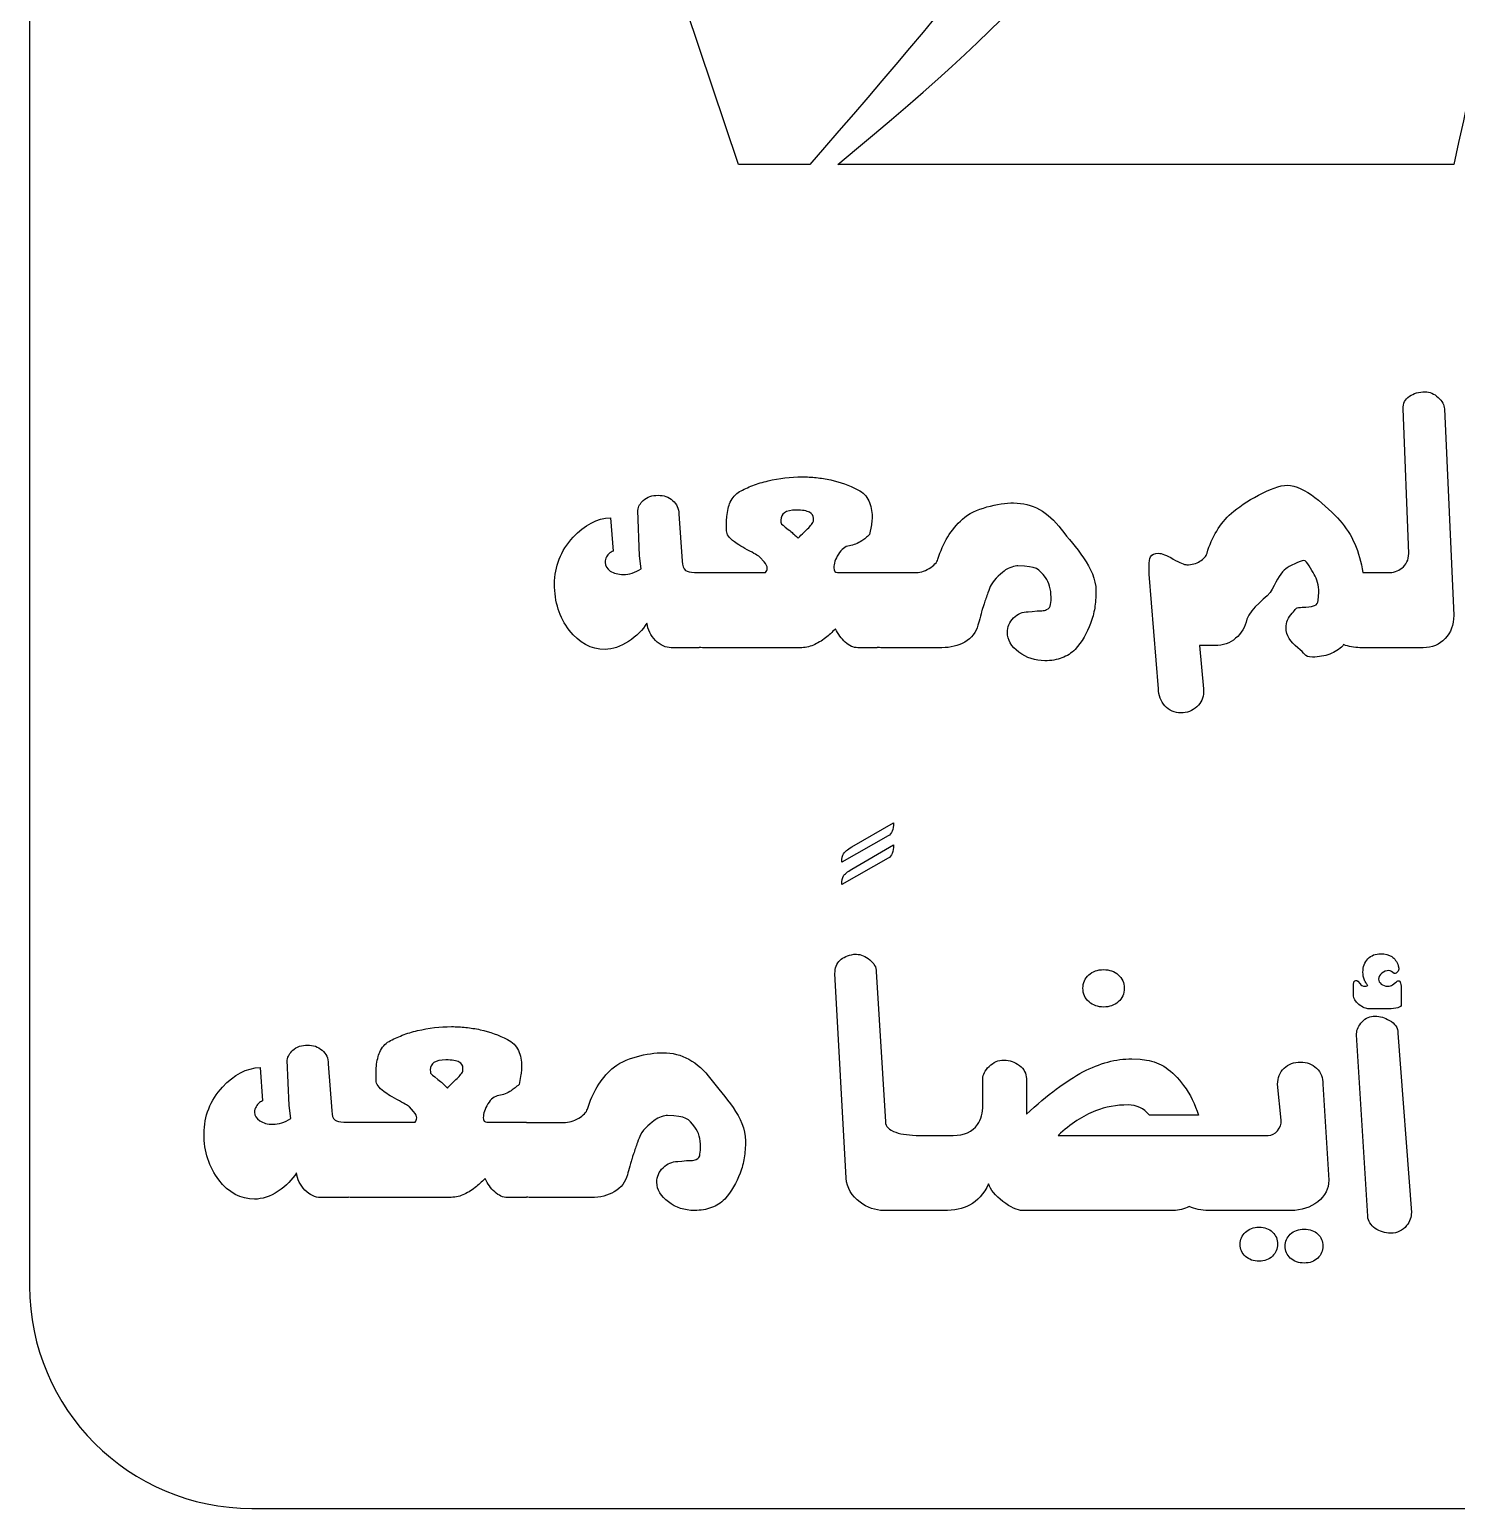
# Model space of a CAD drawing. Extents: x 1282 to 2121, y 567 to 1134.
# Drawn here: x 1282.1 to 1476, y 567 to 767.9 of the extents above; entities that cross this region are included whole.
import ezdxf

# ---------------------------------------------------------------- set-up
doc = ezdxf.new("R2010")
doc.units = 0
doc.layers.add('H0113_Printing_0.3', color=7, linetype='CONTINUOUS')

msp = doc.modelspace()

# ---------------------------------------------------------------- linework, layer by layer
at = {"layer": 'H0113_Printing_0.3', "color": 1}
for points in [[(1282.125268, 1103.459772), (1282.125268, 597.190785)], [(1388.156265, 749.599781), (1378.484266, 749.599781), (1357.180266, 812.94478)], [(1475.669263, 749.599781), (1391.956265, 749.599781)], [(1469.539263, 696.718783), (1468.769263, 716.389782)], [(1474.390263, 716.392782), (1475.660263, 688.307783)], [(1361.092266, 701.596782), (1361.412266, 697.049783)], [(1365.247266, 694.657783), (1365.018266, 696.414783), (1364.771266, 702.595782)], [(1370.348266, 702.105782), (1370.826266, 695.701783)], [(1388.646565, 701.111282), (1388.646565, 701.278282), (1388.646565, 701.527282)], [(1376.842266, 699.819783), (1376.842266, 700.892782)], [(1396.535265, 700.631782), (1396.286265, 699.299783)], [(1360.334266, 695.719783), (1360.334266, 695.510783)], [(1381.943265, 695.615783), (1381.380265, 696.239783)], [(1372.466266, 694.157783), (1382.150265, 694.157783)], [(1391.914265, 694.157783), (1397.305265, 694.157783), (1397.305265, 694.136783), (1402.301265, 694.136783)], [(1435.542264, 678.366783), (1434.252264, 693.918783), (1434.252264, 694.459783), (1434.252264, 695.000783)], [(1463.295263, 694.136783), (1466.709263, 694.136783)], [(1457.236264, 690.338783), (1457.299264, 690.935783), (1457.320264, 691.451783)], [(1420.856264, 689.817783), (1420.939264, 690.353783), (1420.939264, 690.805783)], [(1417.836265, 688.828783), (1418.378265, 688.870783), (1419.044265, 688.953783)], [(1373.116266, 683.961783), (1373.116266, 683.936783), (1369.327266, 683.936783)], [(1386.813265, 683.936783), (1373.553266, 683.936783)], [(1397.305265, 683.975783), (1397.305265, 683.936783), (1394.683265, 683.936783)], [(1406.090265, 683.936783), (1397.992265, 683.936783)], [(1443.182264, 684.216783), (1441.121264, 684.216783), (1441.662264, 678.359783), (1441.662264, 678.131783), (1441.662264, 677.923783)], [(1460.692263, 684.352783), (1460.609263, 684.207783)], [(1471.517263, 683.936783), (1462.920263, 683.936783)], [(1393.878265, 656.865784), (1399.534265, 660.148783)], [(1398.798265, 658.366784), (1392.491265, 654.785784)], [(1393.864265, 653.849784), (1399.519265, 657.131784)], [(1398.799265, 655.325784), (1392.489265, 651.743784)], [(1394.126265, 642.274784), (1394.293265, 642.274784), (1394.500265, 642.274784)], [(1393.088265, 611.838785), (1391.569265, 639.672784)], [(1397.184265, 639.921784), (1398.424265, 619.499785)], [(1467.570263, 639.672784), (1467.196263, 639.922784)], [(1468.133263, 640.712784), (1468.216263, 640.401784)], [(1462.033263, 636.653784), (1462.033263, 638.069784)], [(1462.617263, 638.625784), (1462.949263, 638.252784)], [(1463.616263, 637.944784), (1463.782263, 637.944784), (1463.970263, 638.028784)], [(1467.363263, 638.110784), (1467.758263, 638.443784)], [(1468.529263, 637.507784), (1468.529263, 635.487784)], [(1466.738263, 634.863784), (1464.177263, 634.863784)], [(1463.969263, 606.675785), (1462.470263, 631.323784), (1462.470263, 631.491784)], [(1468.086263, 631.574784), (1469.902263, 607.195785)], [(1317.618267, 619.956785), (1317.389267, 621.714784), (1317.142267, 627.895784)], [(1322.718267, 627.404784), (1323.196267, 621.001784)], [(1431.933264, 628.076784), (1433.036264, 628.013784), (1433.931264, 627.909784)], [(1313.462267, 626.895784), (1313.782267, 622.349784)], [(1329.212267, 625.119784), (1329.212267, 626.191784)], [(1341.016866, 626.411084), (1341.016866, 626.578084), (1341.016866, 626.827084)], [(1348.905266, 625.931784), (1348.656266, 624.599784)], [(1411.678265, 621.797784), (1411.678265, 625.386784)], [(1417.590265, 625.390784), (1417.590265, 620.540784)], [(1452.228264, 619.749785), (1451.729264, 624.620784)], [(1457.891264, 624.620784), (1458.681264, 611.567785)], [(1312.704267, 621.019784), (1312.704267, 620.810784)], [(1334.313267, 620.915784), (1333.750267, 621.539784)], [(1324.837267, 619.457785), (1334.521267, 619.457785)], [(1344.284266, 619.457785), (1349.676266, 619.457785), (1349.676266, 619.436785), (1354.671266, 619.436785)], [(1440.973264, 620.400784), (1434.348264, 620.400784)], [(1403.080265, 617.667785), (1407.618265, 617.667785)], [(1421.899264, 617.667785), (1433.157264, 617.667785), (1435.722264, 617.667785), (1441.589264, 617.667785), (1443.341264, 617.667785), (1450.438264, 617.667785)], [(1373.226266, 615.117785), (1373.309266, 615.653785), (1373.309266, 616.105785)], [(1370.207266, 614.128785), (1370.749266, 614.170785), (1371.414266, 614.253785)], [(1325.486267, 609.260785), (1325.486267, 609.235785), (1321.697267, 609.235785)], [(1339.184267, 609.235785), (1325.923267, 609.235785)], [(1349.676266, 609.275785), (1349.676266, 609.235785), (1347.053266, 609.235785)], [(1358.460266, 609.235785), (1350.362266, 609.235785)], [(1406.348265, 607.466785), (1403.080265, 607.466785), (1402.809265, 607.466785), (1398.167265, 607.466785)], [(1437.554264, 607.466785), (1417.090265, 607.466785)], [(1453.540264, 607.466785), (1442.340264, 607.466785)], [(1312.324267, 566.985786), (1671.153258, 566.985786)]]:
    msp.add_lwpolyline(points, dxfattribs=at)
for points in [[(1388.119565, 702.339282)], [(1388.635265, 684.292783)], [(1474.494263, 685.169783)], [(1398.798265, 658.366784)], [(1428.082264, 640.192784)], [(1462.033263, 636.653784)], [(1340.489866, 627.639084)], [(1379.242266, 614.628785)], [(1457.183264, 608.663785)], [(1469.257263, 605.405785)], [(1451.021264, 601.241785)], [(1457.183264, 601.002785)]]:
    msp.add_lwpolyline(points, close=True, dxfattribs=at)
for points in [[(1485.325263, 824.003779), (1487.406263, 807.80778), (1482.764263, 781.57378), (1475.669263, 749.599781)], [(1433.403264, 809.99278), (1428.628264, 797.23378), (1409.452265, 774.131781), (1388.156265, 749.599781)], [(1391.956265, 749.599781), (1419.889265, 772.736781), (1426.057264, 780.64378), (1436.818264, 802.99978)], [(1468.769263, 716.389782), (1468.769263, 717.125782), (1469.057263, 717.695782), (1469.633263, 718.098782)], [(1469.633263, 718.098782), (1470.209263, 718.501782), (1470.928263, 718.702782), (1471.788263, 718.702782)], [(1471.788263, 718.702782), (1472.399263, 718.702782), (1472.985263, 718.448782), (1473.547263, 717.942782)], [(1473.547263, 717.942782), (1474.109263, 717.436782), (1474.390263, 716.918782), (1474.390263, 716.392782)], [(1378.612266, 705.149782), (1379.153266, 705.441782), (1379.750266, 705.715782), (1380.402265, 705.971782)], [(1380.402265, 705.971782), (1381.054265, 706.229782), (1381.747265, 706.440782), (1382.484265, 706.606782)], [(1382.484265, 706.606782), (1383.996265, 706.967782), (1385.536265, 707.148782), (1387.105265, 707.148782)], [(1387.105265, 707.148782), (1387.757265, 707.148782), (1388.403265, 707.113782), (1389.041265, 707.044782)], [(1389.041265, 707.044782), (1389.679265, 706.974782), (1390.332265, 706.870782), (1390.998265, 706.732782)], [(1390.998265, 706.732782), (1392.288265, 706.454782), (1393.517265, 706.010782), (1394.683265, 705.400782)], [(1394.683265, 705.400782), (1395.390265, 705.052782), (1395.890265, 704.552782), (1396.181265, 703.900782)], [(1445.451264, 702.208782), (1447.103264, 703.663782), (1451.086264, 706.019782), (1453.057264, 706.019782)], [(1453.057264, 706.019782), (1455.291264, 706.019782), (1458.444264, 703.143782), (1460.192263, 701.215782)], [(1364.771266, 702.595782), (1364.865266, 703.126782), (1365.114266, 703.577782), (1365.528266, 703.942782)], [(1365.528266, 703.942782), (1366.062266, 704.413782), (1366.732266, 704.650782), (1367.537266, 704.650782)], [(1367.537266, 704.650782), (1368.300266, 704.650782), (1368.959266, 704.413782), (1369.515266, 703.940782)], [(1369.515266, 703.940782), (1370.069266, 703.468782), (1370.348266, 702.856782), (1370.348266, 702.105782)], [(1376.884266, 701.756782), (1376.967266, 702.547782), (1377.120266, 703.192782), (1377.342266, 703.692782)], [(1377.342266, 703.692782), (1377.633266, 704.330782), (1378.056266, 704.816782), (1378.612266, 705.149782)], [(1396.181265, 703.900782), (1396.473265, 703.248782), (1396.618265, 702.526782), (1396.618265, 701.735782)], [(1408.900265, 701.418782), (1410.510265, 702.879782), (1413.837265, 703.608782), (1415.849265, 703.608782)], [(1415.849265, 703.608782), (1418.362265, 703.608782), (1420.523264, 702.415782), (1422.334264, 700.028782)], [(1355.984266, 698.945783), (1357.534266, 700.642782), (1359.238266, 701.519782), (1361.092266, 701.596782)], [(1376.842266, 700.892782), (1376.842266, 701.232782), (1376.856266, 701.520782), (1376.884266, 701.756782)], [(1384.706565, 702.277282), (1384.376565, 702.027282), (1384.211565, 701.694282), (1384.211565, 701.278282)], [(1386.314565, 702.631282), (1385.600565, 702.631282), (1385.064565, 702.512282), (1384.706565, 702.277282)], [(1388.119565, 702.339282), (1387.769565, 702.533282), (1387.167565, 702.631282), (1386.314565, 702.631282)], [(1388.646565, 701.527282), (1388.646565, 701.874282), (1388.469565, 702.145282), (1388.119565, 702.339282)], [(1396.618265, 701.735782), (1396.618265, 701.541782), (1396.608265, 701.336782), (1396.587265, 701.121782)], [(1405.570265, 695.952783), (1406.235265, 698.177783), (1407.346265, 699.999783), (1408.900265, 701.418782)], [(1442.141264, 696.767783), (1442.779264, 698.982783), (1443.883264, 700.796782), (1445.451264, 702.208782)], [(1377.903266, 698.321783), (1377.196266, 698.862783), (1376.842266, 699.362783), (1376.842266, 699.819783)], [(1384.211565, 701.278282), (1384.211565, 701.069282), (1384.224565, 700.924282), (1384.252565, 700.841282)], [(1384.252565, 700.841282), (1384.280565, 700.758282), (1384.607565, 700.473282), (1385.233565, 699.987283)], [(1385.233565, 699.987283), (1385.493565, 699.792283), (1385.704565, 699.619283), (1385.868565, 699.467283)], [(1385.868565, 699.467283), (1385.990565, 699.355283), (1386.222565, 699.133283), (1386.564565, 698.800283)], [(1386.564565, 698.800283), (1386.662565, 698.938283), (1386.861565, 699.147283), (1387.158565, 699.425283)], [(1387.158565, 699.425283), (1387.328565, 699.591283), (1387.505565, 699.765283), (1387.689565, 699.946283)], [(1387.689565, 699.946283), (1388.142565, 700.347282), (1388.461565, 700.737282), (1388.646565, 701.111282)], [(1396.286265, 699.299783), (1396.077265, 699.119783), (1395.893265, 698.962783), (1395.734265, 698.831783)], [(1396.587265, 701.121782), (1396.567265, 700.906782), (1396.549265, 700.743782), (1396.535265, 700.631782)], [(1422.334264, 700.028782), (1424.146264, 697.641783), (1427.038264, 694.845783), (1427.038264, 691.638783)], [(1460.192263, 701.215782), (1461.858263, 699.341783), (1462.892263, 696.982783), (1463.295263, 694.136783)], [(1353.465266, 692.596783), (1353.465266, 694.983783), (1354.304266, 697.100783), (1355.984266, 698.945783)], [(1378.768266, 697.748783), (1378.427266, 697.950783), (1378.139266, 698.140783), (1377.903266, 698.321783)], [(1380.006265, 697.051783), (1379.520266, 697.315783), (1379.107266, 697.547783), (1378.768266, 697.748783)], [(1393.528265, 697.790783), (1392.951265, 697.700783), (1392.456265, 697.318783), (1392.039265, 696.645783)], [(1395.224265, 698.446783), (1394.668265, 698.099783), (1394.103265, 697.880783), (1393.528265, 697.790783)], [(1395.734265, 698.831783), (1395.574265, 698.699783), (1395.404265, 698.571783), (1395.224265, 698.446783)], [(1361.146266, 696.936783), (1360.715266, 696.666783), (1360.445266, 696.260783), (1360.334266, 695.719783)], [(1360.334266, 695.510783), (1360.334266, 695.052783), (1360.570266, 694.668783), (1361.042266, 694.355783)], [(1361.412266, 697.049783), (1361.325266, 697.008783), (1361.226266, 696.987783), (1361.146266, 696.936783)], [(1370.826266, 695.701783), (1370.826266, 695.075783), (1370.975266, 694.658783), (1371.273266, 694.449783)], [(1381.380265, 696.239783), (1381.297265, 696.350783), (1380.839265, 696.620783), (1380.006265, 697.051783)], [(1382.380265, 694.740783), (1382.380265, 694.962783), (1382.233265, 695.254783), (1381.943265, 695.615783)], [(1392.039265, 696.645783), (1391.623265, 695.972783), (1391.414265, 695.350783), (1391.414265, 694.782783)], [(1404.383265, 694.700783), (1405.035265, 695.103783), (1405.430265, 695.520783), (1405.570265, 695.952783)], [(1434.252264, 695.000783), (1434.252264, 695.610783), (1434.321264, 696.034783), (1434.459264, 696.270783)], [(1434.459264, 696.270783), (1434.653264, 696.603783), (1435.015264, 696.770783), (1435.542264, 696.770783)], [(1435.542264, 696.770783), (1435.972264, 696.770783), (1436.635264, 696.509783), (1437.530264, 695.989783)], [(1437.530264, 695.989783), (1438.425264, 695.469783), (1439.039264, 695.209783), (1439.372264, 695.209783)], [(1439.372264, 695.209783), (1440.066264, 695.209783), (1440.667264, 695.364783), (1441.174264, 695.676783)], [(1441.174264, 695.676783), (1441.679264, 695.987783), (1442.003264, 696.350783), (1442.141264, 696.767783)], [(1455.253264, 695.788783), (1454.906264, 695.788783), (1453.183264, 694.958783), (1452.850264, 694.668783)], [(1456.705264, 693.886783), (1456.296264, 694.511783), (1455.822264, 695.788783), (1455.253264, 695.788783)], [(1468.603263, 694.740783), (1469.228263, 695.212783), (1469.539263, 695.872783), (1469.539263, 696.718783)], [(1361.042266, 694.355783), (1361.514266, 694.042783), (1362.103266, 693.886783), (1362.812266, 693.886783)], [(1362.812266, 693.886783), (1363.616266, 693.886783), (1364.428266, 694.144783), (1365.247266, 694.657783)], [(1371.273266, 694.449783), (1371.496266, 694.294783), (1371.894266, 694.197783), (1372.466266, 694.157783)], [(1382.150265, 694.157783), (1382.220265, 694.254783), (1382.272265, 694.348783), (1382.306265, 694.438783)], [(1382.306265, 694.438783), (1382.341265, 694.528783), (1382.365265, 694.629783), (1382.380265, 694.740783)], [(1391.414265, 694.782783), (1391.414265, 694.366783), (1391.580265, 694.157783), (1391.914265, 694.157783)], [(1402.301265, 694.136783), (1402.689265, 694.136783), (1403.047265, 694.178783), (1403.373265, 694.262783)], [(1403.373265, 694.262783), (1403.699265, 694.345783), (1404.036265, 694.491783), (1404.383265, 694.700783)], [(1414.772265, 694.497783), (1414.369265, 694.163783), (1413.153265, 693.259783), (1412.793265, 692.467783)], [(1416.432265, 695.075783), (1416.100265, 695.089783), (1415.090265, 694.747783), (1414.772265, 694.497783)], [(1420.168264, 693.475783), (1419.255265, 694.689783), (1419.062265, 694.959783), (1416.432265, 695.075783)], [(1420.939264, 690.805783), (1420.939264, 691.880783), (1420.693264, 692.778783), (1420.168264, 693.475783)], [(1452.850264, 694.668783), (1452.267264, 694.195783), (1451.649264, 693.272783), (1450.997264, 691.898783)], [(1457.320264, 691.451783), (1457.320264, 692.450783), (1457.115264, 693.262783), (1456.705264, 693.886783)], [(1466.709263, 694.136783), (1467.444263, 694.136783), (1468.075263, 694.338783), (1468.603263, 694.740783)], [(1355.473266, 686.319783), (1354.134266, 688.061783), (1353.465266, 690.153783), (1353.465266, 692.596783)], [(1412.356265, 691.403783), (1412.161265, 690.875783), (1411.988265, 690.367783), (1411.836265, 689.880783)], [(1412.793265, 692.467783), (1412.654265, 692.175783), (1412.509265, 691.820783), (1412.356265, 691.403783)], [(1427.038264, 691.638783), (1427.038264, 690.792783), (1426.983264, 690.021783), (1426.872264, 689.328783)], [(1450.997264, 691.898783), (1450.455264, 690.746783), (1447.998264, 689.379783), (1447.554264, 687.797783)], [(1411.836265, 689.880783), (1411.633265, 689.231783), (1411.586265, 689.101783), (1411.582265, 689.103783)], [(1420.335264, 689.117783), (1420.681264, 689.241783), (1420.856264, 689.474783), (1420.856264, 689.817783)], [(1426.872264, 689.328783), (1426.761264, 688.633783), (1426.573264, 687.940783), (1426.310264, 687.246783)], [(1453.706264, 688.610783), (1454.254264, 689.164783), (1454.053264, 689.414783), (1454.831264, 689.414783)], [(1454.831264, 689.414783), (1455.289264, 689.497783), (1455.120264, 689.452783), (1455.550264, 689.452783)], [(1455.550264, 689.452783), (1456.189264, 689.521783), (1456.591264, 689.590783), (1456.758264, 689.658783)], [(1456.758264, 689.658783), (1457.077264, 689.782783), (1457.236264, 690.009783), (1457.236264, 690.338783)], [(1366.017266, 687.287783), (1365.462266, 686.344783), (1364.633266, 685.511783), (1363.530266, 684.789783)], [(1367.183266, 684.931783), (1366.531266, 685.594783), (1366.142266, 686.380783), (1366.017266, 687.287783)], [(1411.335265, 688.201783), (1411.211265, 687.749783), (1411.100265, 687.350783), (1411.003265, 687.002783)], [(1411.582265, 689.103783), (1411.555265, 689.001783), (1411.489265, 688.755783), (1411.335265, 688.201783)], [(1415.006265, 685.997783), (1415.006265, 686.760783), (1415.287265, 687.423783), (1415.849265, 687.985783)], [(1415.849265, 687.985783), (1416.411265, 688.547783), (1417.073265, 688.828783), (1417.836265, 688.828783)], [(1419.044265, 688.953783), (1419.238265, 688.953783), (1419.453265, 688.956783), (1419.690265, 688.963783)], [(1419.690265, 688.963783), (1419.925265, 688.970783), (1420.140264, 689.021783), (1420.335264, 689.117783)], [(1426.310264, 687.246783), (1425.823264, 685.927783), (1425.130264, 684.748783), (1424.228264, 683.706783)], [(1447.554264, 687.797783), (1447.304264, 686.742783), (1446.794264, 685.882783), (1446.023264, 685.215783)], [(1452.883264, 686.632783), (1452.883264, 687.395783), (1453.158264, 688.054783), (1453.706264, 688.610783)], [(1475.660263, 688.307783), (1475.660263, 687.038783), (1475.271263, 685.992783), (1474.494263, 685.169783)], [(1360.334266, 683.706783), (1358.433266, 683.706783), (1356.813266, 684.578783), (1355.473266, 686.319783)], [(1390.310265, 685.279783), (1389.756265, 684.859783), (1389.197265, 684.530783), (1388.635265, 684.292783)], [(1391.664265, 686.517783), (1391.178265, 686.027783), (1390.727265, 685.615783), (1390.310265, 685.279783)], [(1392.976265, 684.681783), (1392.434265, 685.178783), (1391.997265, 685.789783), (1391.664265, 686.517783)], [(1411.003265, 687.002783), (1410.753265, 686.028783), (1410.156265, 685.263783), (1409.212265, 684.708783)], [(1416.567265, 683.332783), (1415.526265, 684.109783), (1415.006265, 684.997783), (1415.006265, 685.997783)], [(1446.023264, 685.215783), (1445.253264, 684.550783), (1444.307264, 684.216783), (1443.182264, 684.216783)], [(1454.476264, 683.936783), (1453.414264, 684.706783), (1452.883264, 685.605783), (1452.883264, 686.632783)], [(1363.530266, 684.789783), (1362.426266, 684.067783), (1361.361266, 683.706783), (1360.334266, 683.706783)], [(1369.327266, 683.936783), (1368.550266, 683.936783), (1367.835266, 684.267783), (1367.183266, 684.931783)], [(1373.553266, 683.936783), (1373.402266, 683.936783), (1373.262266, 683.953783), (1373.116266, 683.961783)], [(1388.635265, 684.292783), (1388.073265, 684.054783), (1387.465265, 683.936783), (1386.813265, 683.936783)], [(1394.683265, 683.936783), (1394.086265, 683.936783), (1393.517265, 684.184783), (1392.976265, 684.681783)], [(1397.992265, 683.936783), (1397.755265, 683.936783), (1397.530265, 683.955783), (1397.305265, 683.975783)], [(1409.212265, 684.708783), (1408.338265, 684.193783), (1407.297265, 683.936783), (1406.090265, 683.936783)], [(1420.085264, 682.166783), (1418.780265, 682.166783), (1417.608265, 682.555783), (1416.567265, 683.332783)], [(1424.228264, 683.706783), (1423.700264, 683.193783), (1423.100264, 682.808783), (1422.427264, 682.551783)], [(1456.487264, 682.666783), (1455.224264, 682.666783), (1455.538264, 683.165783), (1454.476264, 683.936783)], [(1460.609263, 684.207783), (1460.123263, 683.721783), (1459.527264, 683.342783), (1458.819264, 683.071783)], [(1462.920263, 683.936783), (1462.142263, 683.936783), (1461.400263, 684.074783), (1460.692263, 684.352783)], [(1474.494263, 685.169783), (1473.717263, 684.347783), (1472.725263, 683.936783), (1471.517263, 683.936783)], [(1422.427264, 682.551783), (1421.753264, 682.294783), (1420.973264, 682.166783), (1420.085264, 682.166783)], [(1458.819264, 683.071783), (1458.111264, 682.801783), (1457.334264, 682.666783), (1456.487264, 682.666783)], [(1436.414264, 676.035783), (1435.832264, 676.674783), (1435.542264, 677.451783), (1435.542264, 678.366783)], [(1441.662264, 677.923783), (1441.662264, 677.133783), (1441.354264, 676.462783), (1440.739264, 675.908783)], [(1438.592264, 675.077783), (1437.721264, 675.077783), (1436.994264, 675.397783), (1436.414264, 676.035783)], [(1440.739264, 675.908783), (1440.123264, 675.354783), (1439.408264, 675.077783), (1438.592264, 675.077783)], [(1399.534265, 660.148783), (1399.534265, 659.236784), (1399.289265, 658.642784), (1398.798265, 658.366784)], [(1399.519265, 657.131784), (1399.519265, 656.207784), (1399.279265, 655.605784), (1398.799265, 655.325784)], [(1392.491265, 654.785784), (1392.491265, 655.306784), (1392.571265, 655.695784), (1392.733265, 655.949784)], [(1392.733265, 655.949784), (1392.893265, 656.202784), (1393.276265, 656.508784), (1393.878265, 656.865784)], [(1392.728265, 652.921784), (1392.888265, 653.178784), (1393.267265, 653.487784), (1393.864265, 653.849784)], [(1392.489265, 651.743784), (1392.489265, 652.272784), (1392.569265, 652.665784), (1392.728265, 652.921784)], [(1391.569265, 639.672784), (1391.569265, 640.433784), (1391.793265, 641.026784), (1392.244265, 641.448784)], [(1392.244265, 641.448784), (1392.695265, 641.872784), (1393.322265, 642.148784), (1394.126265, 642.274784)], [(1394.500265, 642.274784), (1395.124265, 642.274784), (1395.728265, 642.027784), (1396.309265, 641.535784)], [(1396.309265, 641.535784), (1396.892265, 641.042784), (1397.184265, 640.505784), (1397.184265, 639.921784)], [(1463.324263, 639.856784), (1463.324263, 640.599784), (1463.550263, 641.201784), (1464.000263, 641.664784)], [(1464.000263, 641.664784), (1464.452263, 642.126784), (1465.038263, 642.357784), (1465.760263, 642.357784)], [(1465.760263, 642.357784), (1466.342263, 642.357784), (1466.835263, 642.225784), (1467.238263, 641.961784)], [(1467.238263, 641.961784), (1467.640263, 641.698784), (1467.938263, 641.281784), (1468.133263, 640.712784)], [(1425.271264, 637.673784), (1425.271264, 638.395784), (1425.535264, 638.995784), (1426.063264, 639.474784)], [(1426.063264, 639.474784), (1426.590264, 639.953784), (1427.263264, 640.192784), (1428.082264, 640.192784)], [(1428.082264, 640.192784), (1428.859264, 640.192784), (1429.522264, 639.960784), (1430.070264, 639.495784)], [(1430.070264, 639.495784), (1430.618264, 639.030784), (1430.892264, 638.423784), (1430.892264, 637.673784)], [(1463.532263, 638.785784), (1463.393263, 639.121784), (1463.324263, 639.478784), (1463.324263, 639.856784)], [(1465.905263, 639.713784), (1465.600263, 639.506784), (1465.447263, 639.235784), (1465.447263, 638.901784)], [(1466.863263, 640.067784), (1466.502263, 640.067784), (1466.183263, 639.949784), (1465.905263, 639.713784)], [(1467.196263, 639.922784), (1467.099263, 639.991784), (1466.988263, 640.039784), (1466.863263, 640.067784)], [(1468.039263, 639.880784), (1467.921263, 639.741784), (1467.765263, 639.672784), (1467.570263, 639.672784)], [(1468.216263, 640.401784), (1468.216263, 640.192784), (1468.157263, 640.019784), (1468.039263, 639.880784)], [(1426.104264, 635.821784), (1425.549264, 636.292784), (1425.271264, 636.910784), (1425.271264, 637.673784)], [(1430.892264, 637.673784), (1430.892264, 636.910784), (1430.622264, 636.292784), (1430.080264, 635.821784)], [(1462.033263, 638.069784), (1462.033263, 638.249784), (1462.058263, 638.398784), (1462.106263, 638.517784)], [(1462.106263, 638.517784), (1462.155263, 638.634784), (1462.235263, 638.707784), (1462.346263, 638.735784)], [(1462.346263, 638.735784), (1462.442263, 638.735784), (1462.533263, 638.698784), (1462.617263, 638.625784)], [(1462.949263, 638.252784), (1463.047263, 638.046784), (1463.269263, 637.944784), (1463.616263, 637.944784)], [(1463.699263, 638.448784), (1463.601263, 638.630784), (1463.546263, 638.742784), (1463.532263, 638.785784)], [(1463.970263, 638.028784), (1463.886263, 638.126784), (1463.795263, 638.266784), (1463.699263, 638.448784)], [(1465.447263, 638.901784), (1465.447263, 638.652784), (1465.573263, 638.430784), (1465.822263, 638.236784)], [(1465.822263, 638.236784), (1466.031263, 638.041784), (1466.335263, 637.944784), (1466.738263, 637.944784)], [(1466.738263, 637.944784), (1466.973263, 637.944784), (1467.182263, 637.999784), (1467.363263, 638.110784)], [(1467.758263, 638.443784), (1467.924263, 638.610784), (1468.049263, 638.694784), (1468.133263, 638.694784)], [(1468.133263, 638.694784), (1468.286263, 638.694784), (1468.383263, 638.583784), (1468.424263, 638.360784)], [(1468.424263, 638.360784), (1468.494263, 638.110784), (1468.529263, 637.826784), (1468.529263, 637.507784)], [(1428.082264, 635.112784), (1427.318264, 635.112784), (1426.659264, 635.348784), (1426.104264, 635.821784)], [(1430.080264, 635.821784), (1429.539264, 635.348784), (1428.872264, 635.112784), (1428.082264, 635.112784)], [(1462.772263, 635.477784), (1462.280263, 635.886784), (1462.033263, 636.278784), (1462.033263, 636.653784)], [(1464.177263, 634.863784), (1463.733263, 634.863784), (1463.265263, 635.067784), (1462.772263, 635.477784)], [(1468.060263, 634.998784), (1467.747263, 634.907784), (1467.307263, 634.863784), (1466.738263, 634.863784)], [(1468.529263, 635.487784), (1468.529263, 635.252784), (1468.372263, 635.088784), (1468.060263, 634.998784)], [(1462.470263, 631.491784), (1462.470263, 632.045784), (1462.717263, 632.583784), (1463.209263, 633.104784)], [(1463.209263, 633.104784), (1463.701263, 633.624784), (1464.294263, 633.884784), (1464.987263, 633.884784)], [(1464.987263, 633.884784), (1465.639263, 633.884784), (1466.284263, 633.690784), (1466.921263, 633.301784)], [(1466.921263, 633.301784), (1467.698263, 632.857784), (1468.086263, 632.281784), (1468.086263, 631.574784)], [(1330.982267, 630.449784), (1331.523267, 630.741784), (1332.120267, 631.015784), (1332.772267, 631.271784)], [(1332.772267, 631.271784), (1333.424267, 631.528784), (1334.118267, 631.740784), (1334.854267, 631.906784)], [(1334.854267, 631.906784), (1336.367267, 632.267784), (1337.907267, 632.448784), (1339.475267, 632.448784)], [(1339.475267, 632.448784), (1340.127266, 632.448784), (1340.773266, 632.413784), (1341.411266, 632.344784)], [(1341.411266, 632.344784), (1342.049266, 632.274784), (1342.702266, 632.170784), (1343.368266, 632.032784)], [(1343.368266, 632.032784), (1344.659266, 631.753784), (1345.887266, 631.310784), (1347.053266, 630.699784)], [(1317.142267, 627.895784), (1317.235267, 628.426784), (1317.485267, 628.877784), (1317.898267, 629.242784)], [(1317.898267, 629.242784), (1318.432267, 629.713784), (1319.102267, 629.950784), (1319.907267, 629.950784)], [(1319.907267, 629.950784), (1320.670267, 629.950784), (1321.330267, 629.713784), (1321.885267, 629.240784)], [(1321.885267, 629.240784), (1322.440267, 628.767784), (1322.718267, 628.156784), (1322.718267, 627.404784)], [(1329.254267, 627.056784), (1329.337267, 627.847784), (1329.490267, 628.492784), (1329.712267, 628.992784)], [(1329.712267, 628.992784), (1330.004267, 629.630784), (1330.426267, 630.116784), (1330.982267, 630.449784)], [(1347.053266, 630.699784), (1347.760266, 630.352784), (1348.261266, 629.852784), (1348.551266, 629.200784)], [(1348.551266, 629.200784), (1348.843266, 628.548784), (1348.988266, 627.826784), (1348.988266, 627.035784)], [(1329.212267, 626.191784), (1329.212267, 626.532784), (1329.226267, 626.820784), (1329.254267, 627.056784)], [(1337.076867, 627.577084), (1336.746867, 627.327084), (1336.581867, 626.994084), (1336.581867, 626.578084)], [(1338.685867, 627.931084), (1337.970867, 627.931084), (1337.434867, 627.812084), (1337.076867, 627.577084)], [(1340.489866, 627.639084), (1340.139866, 627.833084), (1339.537867, 627.931084), (1338.685867, 627.931084)], [(1341.016866, 626.827084), (1341.016866, 627.174084), (1340.839866, 627.445084), (1340.489866, 627.639084)], [(1348.988266, 627.035784), (1348.988266, 626.841784), (1348.979266, 626.636784), (1348.958266, 626.421784)], [(1361.271266, 626.718784), (1362.880266, 628.178784), (1366.207266, 628.908784), (1368.219266, 628.908784)], [(1368.219266, 628.908784), (1370.732266, 628.908784), (1372.893266, 627.715784), (1374.704266, 625.328784)], [(1411.678265, 625.386784), (1411.678265, 625.941784), (1411.955265, 626.491784), (1412.510265, 627.033784)], [(1412.510265, 627.033784), (1413.121265, 627.618784), (1413.794265, 627.909784), (1414.530265, 627.909784)], [(1414.530265, 627.909784), (1415.307265, 627.909784), (1416.011265, 627.666784), (1416.642265, 627.180784)], [(1416.642265, 627.180784), (1417.274265, 626.694784), (1417.590265, 626.098784), (1417.590265, 625.390784)], [(1425.281264, 626.296784), (1427.551264, 627.483784), (1429.768264, 628.076784), (1431.933264, 628.076784)], [(1433.931264, 627.909784), (1435.763264, 627.659784), (1437.439264, 626.509784), (1438.959264, 624.460784)], [(1452.603264, 626.796784), (1453.187264, 627.357784), (1453.928264, 627.639784), (1454.830264, 627.639784)], [(1454.830264, 627.639784), (1455.705264, 627.639784), (1456.434264, 627.354784), (1457.017264, 626.786784)], [(1308.354267, 624.245784), (1309.904267, 625.941784), (1311.608267, 626.819784), (1313.462267, 626.895784)], [(1330.274267, 623.621784), (1329.567267, 624.162784), (1329.212267, 624.661784), (1329.212267, 625.119784)], [(1336.581867, 626.578084), (1336.581867, 626.369084), (1336.595867, 626.224084), (1336.622867, 626.141084)], [(1336.622867, 626.141084), (1336.650867, 626.058084), (1336.977867, 625.773084), (1337.603867, 625.287084)], [(1337.603867, 625.287084), (1337.863867, 625.092084), (1338.074867, 624.919084), (1338.238867, 624.767084)], [(1339.528867, 624.725084), (1339.698867, 624.891084), (1339.875867, 625.065084), (1340.059866, 625.246084)], [(1340.059866, 625.246084), (1340.513866, 625.647084), (1340.831866, 626.037084), (1341.016866, 626.411084)], [(1348.958266, 626.421784), (1348.937266, 626.206784), (1348.919266, 626.042784), (1348.905266, 625.931784)], [(1357.940266, 621.252784), (1358.605266, 623.477784), (1359.716266, 625.299784), (1361.271266, 626.718784)], [(1374.704266, 625.328784), (1376.516266, 622.941784), (1379.408266, 620.144784), (1379.408266, 616.938785)], [(1417.590265, 620.540784), (1420.448264, 623.191784), (1423.013264, 625.109784), (1425.281264, 626.296784)], [(1451.729264, 624.620784), (1451.729264, 625.509784), (1452.021264, 626.234784), (1452.603264, 626.796784)], [(1457.017264, 626.786784), (1457.599264, 626.216784), (1457.891264, 625.495784), (1457.891264, 624.620784)], [(1305.835267, 617.895785), (1305.835267, 620.283784), (1306.674267, 622.400784), (1308.354267, 624.245784)], [(1331.138267, 623.048784), (1330.798267, 623.250784), (1330.509267, 623.440784), (1330.274267, 623.621784)], [(1332.376267, 622.351784), (1331.890267, 622.615784), (1331.478267, 622.847784), (1331.138267, 623.048784)], [(1338.238867, 624.767084), (1338.360867, 624.655084), (1338.592867, 624.433084), (1338.934867, 624.100084)], [(1338.934867, 624.100084), (1339.032867, 624.238084), (1339.231867, 624.447084), (1339.528867, 624.725084)], [(1345.898266, 623.090784), (1345.322266, 622.999784), (1344.826266, 622.618784), (1344.409266, 621.944784)], [(1347.594266, 623.745784), (1347.039266, 623.399784), (1346.473266, 623.180784), (1345.898266, 623.090784)], [(1348.104266, 624.131784), (1347.944266, 623.998784), (1347.775266, 623.871784), (1347.594266, 623.745784)], [(1348.656266, 624.599784), (1348.447266, 624.418784), (1348.263266, 624.262784), (1348.104266, 624.131784)], [(1438.959264, 624.460784), (1439.858264, 623.248784), (1440.511264, 621.883784), (1440.973264, 620.400784)], [(1313.516267, 622.236784), (1313.085267, 621.966784), (1312.815267, 621.560784), (1312.704267, 621.019784)], [(1313.782267, 622.349784), (1313.695267, 622.308784), (1313.596267, 622.286784), (1313.516267, 622.236784)], [(1323.196267, 621.001784), (1323.196267, 620.375784), (1323.346267, 619.957785), (1323.643267, 619.749785)], [(1333.750267, 621.539784), (1333.667267, 621.650784), (1333.209267, 621.920784), (1332.376267, 622.351784)], [(1334.750267, 620.040784), (1334.750267, 620.262784), (1334.604267, 620.554784), (1334.313267, 620.915784)], [(1344.409266, 621.944784), (1343.993266, 621.272784), (1343.784266, 620.650784), (1343.784266, 620.082784)], [(1356.753266, 620.000784), (1357.405266, 620.403784), (1357.801266, 620.820784), (1357.940266, 621.252784)], [(1410.949265, 619.148785), (1411.435265, 619.844785), (1411.678265, 620.727784), (1411.678265, 621.797784)], [(1426.978264, 621.015784), (1425.285264, 620.345784), (1423.592264, 619.229785), (1421.899264, 617.667785)], [(1431.412264, 621.810784), (1429.844264, 621.810784), (1428.366264, 621.544784), (1426.978264, 621.015784)], [(1434.326264, 620.429784), (1433.535264, 621.349784), (1432.564264, 621.810784), (1431.412264, 621.810784)], [(1312.704267, 620.810784), (1312.704267, 620.352784), (1312.940267, 619.967785), (1313.412267, 619.655785)], [(1313.412267, 619.655785), (1313.884267, 619.342785), (1314.474267, 619.186785), (1315.182267, 619.186785)], [(1315.182267, 619.186785), (1315.986267, 619.186785), (1316.798267, 619.443785), (1317.618267, 619.956785)], [(1323.643267, 619.749785), (1323.866267, 619.593785), (1324.265267, 619.497785), (1324.837267, 619.457785)], [(1334.521267, 619.457785), (1334.590267, 619.554785), (1334.643267, 619.648785), (1334.677267, 619.738785)], [(1334.677267, 619.738785), (1334.711267, 619.828785), (1334.736267, 619.928785), (1334.750267, 620.040784)], [(1343.784266, 620.082784), (1343.784266, 619.666785), (1343.951266, 619.457785), (1344.284266, 619.457785)], [(1354.671266, 619.436785), (1355.060266, 619.436785), (1355.417266, 619.478785), (1355.743266, 619.562785)], [(1355.743266, 619.562785), (1356.069266, 619.645785), (1356.406266, 619.791785), (1356.753266, 620.000784)], [(1367.142266, 619.796785), (1366.739266, 619.463785), (1365.524266, 618.559785), (1365.163266, 617.767785)], [(1368.803266, 620.374784), (1368.470266, 620.389784), (1367.461266, 620.047784), (1367.142266, 619.796785)], [(1372.539266, 618.775785), (1371.625266, 619.989785), (1371.433266, 620.259784), (1368.803266, 620.374784)], [(1398.424265, 619.499785), (1398.424265, 618.895785), (1398.901265, 618.426785), (1399.858265, 618.088785)], [(1407.618265, 617.667785), (1409.159265, 617.667785), (1410.269265, 618.160785), (1410.949265, 619.148785)], [(1434.348264, 620.400784), (1434.340264, 620.409784), (1434.334264, 620.420784), (1434.326264, 620.429784)], [(1451.708264, 618.302785), (1452.055264, 618.725785), (1452.228264, 619.208785), (1452.228264, 619.749785)], [(1307.843267, 611.619785), (1306.504267, 613.360785), (1305.835267, 615.453785), (1305.835267, 617.895785)], [(1365.163266, 617.767785), (1365.024266, 617.474785), (1364.879266, 617.119785), (1364.726266, 616.703785)], [(1373.309266, 616.105785), (1373.309266, 617.180785), (1373.063266, 618.078785), (1372.539266, 618.775785)], [(1379.408266, 616.938785), (1379.408266, 616.092785), (1379.353266, 615.321785), (1379.242266, 614.628785)], [(1399.858265, 618.088785), (1400.675265, 617.807785), (1401.749265, 617.667785), (1403.080265, 617.667785)], [(1450.438264, 617.667785), (1450.938264, 617.667785), (1451.361264, 617.878785), (1451.708264, 618.302785)], [(1364.206266, 615.180785), (1364.003266, 614.531785), (1363.956266, 614.401785), (1363.952266, 614.403785)], [(1364.726266, 616.703785), (1364.531266, 616.175785), (1364.359266, 615.667785), (1364.206266, 615.180785)], [(1372.705266, 614.417785), (1373.052266, 614.541785), (1373.226266, 614.774785), (1373.226266, 615.117785)], [(1363.706266, 613.501785), (1363.581266, 613.049785), (1363.470266, 612.649785), (1363.373266, 612.302785)], [(1363.952266, 614.403785), (1363.926266, 614.300785), (1363.860266, 614.055785), (1363.706266, 613.501785)], [(1367.376266, 611.297785), (1367.376266, 612.060785), (1367.657266, 612.723785), (1368.219266, 613.284785)], [(1368.219266, 613.284785), (1368.782266, 613.846785), (1369.444266, 614.128785), (1370.207266, 614.128785)], [(1371.414266, 614.253785), (1371.608266, 614.253785), (1371.823266, 614.255785), (1372.060266, 614.263785)], [(1372.060266, 614.263785), (1372.296266, 614.270785), (1372.511266, 614.320785), (1372.705266, 614.417785)], [(1379.242266, 614.628785), (1379.131266, 613.933785), (1378.943266, 613.239785), (1378.680266, 612.546785)], [(1312.704267, 609.006785), (1310.803267, 609.006785), (1309.183267, 609.878785), (1307.843267, 611.619785)], [(1318.387267, 612.587785), (1317.833267, 611.643785), (1317.003267, 610.811785), (1315.900267, 610.089785)], [(1319.553267, 610.231785), (1318.901267, 610.894785), (1318.513267, 611.679785), (1318.387267, 612.587785)], [(1344.035266, 611.817785), (1343.549266, 611.327785), (1343.097266, 610.914785), (1342.681266, 610.578785)], [(1345.346266, 609.981785), (1344.804266, 610.477785), (1344.367266, 611.089785), (1344.035266, 611.817785)], [(1363.373266, 612.302785), (1363.123266, 611.328785), (1362.526266, 610.563785), (1361.582266, 610.008785)], [(1368.937266, 608.632785), (1367.896266, 609.409785), (1367.376266, 610.297785), (1367.376266, 611.297785)], [(1378.680266, 612.546785), (1378.193266, 611.227785), (1377.500266, 610.047785), (1376.598266, 609.006785)], [(1394.982265, 608.596785), (1393.844265, 609.432785), (1393.212265, 610.513785), (1393.088265, 611.838785)], [(1412.448265, 611.067785), (1411.810265, 609.713785), (1410.949265, 608.750785), (1409.867265, 608.178785)], [(1414.404265, 608.691785), (1413.364265, 609.507785), (1412.711265, 610.300785), (1412.448265, 611.067785)], [(1458.681264, 611.567785), (1458.681264, 610.429785), (1458.182264, 609.461785), (1457.183264, 608.663785)], [(1315.900267, 610.089785), (1314.796267, 609.367785), (1313.731267, 609.006785), (1312.704267, 609.006785)], [(1321.697267, 609.235785), (1320.920267, 609.235785), (1320.205267, 609.567785), (1319.553267, 610.231785)], [(1325.923267, 609.235785), (1325.773267, 609.235785), (1325.632267, 609.252785), (1325.486267, 609.260785)], [(1341.005266, 609.592785), (1340.444266, 609.354785), (1339.836267, 609.235785), (1339.184267, 609.235785)], [(1342.681266, 610.578785), (1342.126266, 610.158785), (1341.567266, 609.830785), (1341.005266, 609.592785)], [(1347.053266, 609.235785), (1346.456266, 609.235785), (1345.887266, 609.484785), (1345.346266, 609.981785)], [(1350.362266, 609.235785), (1350.126266, 609.235785), (1349.900266, 609.254785), (1349.676266, 609.275785)], [(1361.582266, 610.008785), (1360.708266, 609.493785), (1359.668266, 609.235785), (1358.460266, 609.235785)], [(1376.598266, 609.006785), (1376.070266, 608.493785), (1375.470266, 608.108785), (1374.798266, 607.851785)], [(1372.456266, 607.466785), (1371.151266, 607.466785), (1369.978266, 607.854785), (1368.937266, 608.632785)], [(1374.798266, 607.851785), (1374.124266, 607.594785), (1373.343266, 607.466785), (1372.456266, 607.466785)], [(1398.167265, 607.466785), (1397.043265, 607.466785), (1395.981265, 607.843785), (1394.982265, 608.596785)], [(1409.867265, 608.178785), (1408.965265, 607.703785), (1407.791265, 607.466785), (1406.348265, 607.466785)], [(1417.090265, 607.466785), (1416.341265, 607.466785), (1415.446265, 607.874785), (1414.404265, 608.691785)], [(1439.711264, 607.998785), (1439.038264, 607.648785), (1438.320264, 607.466785), (1437.554264, 607.466785)], [(1442.340264, 607.466785), (1441.360264, 607.466785), (1440.487264, 607.649785), (1439.711264, 607.998785)], [(1457.183264, 608.663785), (1456.184264, 607.864785), (1454.969264, 607.466785), (1453.540264, 607.466785)], [(1469.902263, 607.195785), (1469.902263, 606.557785), (1469.687263, 605.960785), (1469.257263, 605.405785)], [(1447.347264, 604.510785), (1447.812264, 604.968785), (1448.432264, 605.197785), (1449.210264, 605.197785)], [(1449.210264, 605.197785), (1449.960264, 605.197785), (1450.566264, 604.975785), (1451.032264, 604.531785)], [(1453.457264, 604.260785), (1453.970264, 604.704785), (1454.602264, 604.926785), (1455.351264, 604.926785)], [(1455.351264, 604.926785), (1456.115264, 604.926785), (1456.725264, 604.704785), (1457.183264, 604.260785)], [(1464.999263, 605.041785), (1464.381263, 605.478785), (1464.037263, 606.023785), (1463.969263, 606.675785)], [(1467.070263, 604.385785), (1466.307263, 604.385785), (1465.616263, 604.604785), (1464.999263, 605.041785)], [(1469.257263, 605.405785), (1468.728263, 604.725785), (1468.000263, 604.385785), (1467.070263, 604.385785)], [(1446.649264, 602.886785), (1446.649264, 603.511785), (1446.882264, 604.052785), (1447.347264, 604.510785)], [(1447.367264, 601.231785), (1446.889264, 601.668785), (1446.649264, 602.220785), (1446.649264, 602.886785)], [(1451.729264, 602.886785), (1451.729264, 602.262785), (1451.493264, 601.713785), (1451.021264, 601.241785)], [(1451.032264, 604.531785), (1451.497264, 604.086785), (1451.729264, 603.539785), (1451.729264, 602.886785)], [(1452.749264, 602.615785), (1452.749264, 603.253785), (1452.985264, 603.802785), (1453.457264, 604.260785)], [(1457.183264, 604.260785), (1457.655264, 603.843785), (1457.891264, 603.296785), (1457.891264, 602.615785)], [(1449.210264, 600.575785), (1448.460264, 600.575785), (1447.846264, 600.794785), (1447.367264, 601.231785)], [(1451.021264, 601.241785), (1450.549264, 600.798785), (1449.945264, 600.575785), (1449.210264, 600.575785)], [(1453.457264, 600.992785), (1452.985264, 601.436785), (1452.749264, 601.977785), (1452.749264, 602.615785)], [(1455.351264, 600.325785), (1454.602264, 600.325785), (1453.970264, 600.547785), (1453.457264, 600.992785)], [(1457.183264, 601.002785), (1456.711264, 600.551785), (1456.100264, 600.325785), (1455.351264, 600.325785)], [(1457.891264, 602.615785), (1457.891264, 601.991785), (1457.655264, 601.453785), (1457.183264, 601.002785)], [(1282.125268, 597.190785), (1282.125268, 580.508785), (1295.645268, 566.985786), (1312.324267, 566.985786)]]:
    msp.add_open_spline(points, degree=3, dxfattribs=at)

doc.saveas('drawing.dxf')
